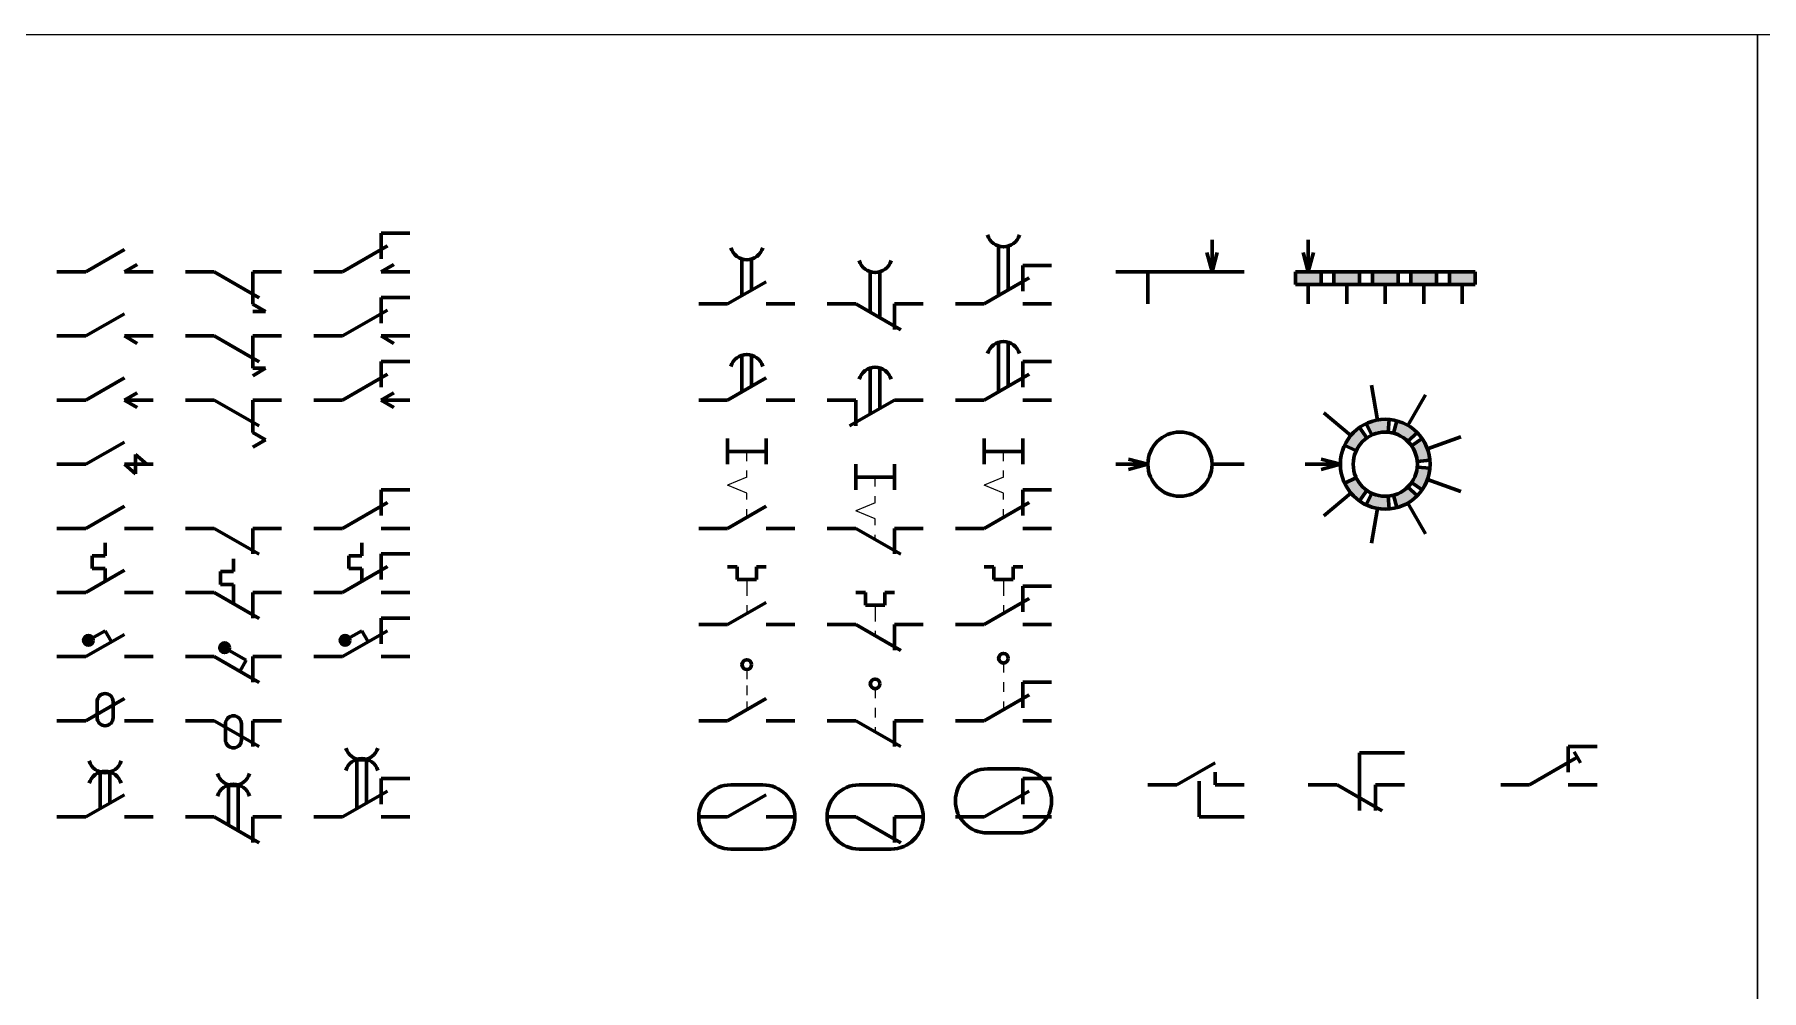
# Model space of a CAD drawing. Header units: millimetres. Extents: x 0 to 6510, y 0 to 297.
# Drawn here: x 4141.5 to 4410.6, y 147.9 to 297 of the extents above; entities that cross this region are included whole.
import ezdxf

# ---------------------------------------------------------------- set-up
doc = ezdxf.new("R2010")
doc.units = ezdxf.units.MM
doc.linetypes.add('K5LT_BASIC', pattern=[0])
doc.linetypes.add('K5LT_THIN', pattern=[0])
doc.styles.add('KTEXTSTYLE', font='GOST_AU.SHX', dxfattribs={"width": 0.96, "height": 5})

# ---------------------------------------------------------------- blocks, each defined once
blk = doc.blocks.new('U624')
at = {"color": 150, "linetype": 'K5LT_BASIC', "lineweight": 60, "true_color": 0x0080ff}
for p, q in [((4149.5, 260), (4155.5, 263.46)), ((4155.5, 260), (4157.5, 261.155)), ((4149.5, 260), (4145, 260)), ((4160, 260), (4155.5, 260))]:
    blk.add_line(p, q, dxfattribs=at)
blk = doc.blocks.new('U625')
at = {"color": 150, "linetype": 'K5LT_BASIC', "lineweight": 60, "true_color": 0x0080ff}
for p, q in [((4149.5, 250), (4155.5, 253.46)), ((4149.5, 250), (4145, 250)), ((4160, 250), (4155.5, 250)), ((4155.5, 250), (4157.5, 248.845))]:
    blk.add_line(p, q, dxfattribs=at)
blk = doc.blocks.new('U626')
at = {"color": 150, "linetype": 'K5LT_BASIC', "lineweight": 60, "true_color": 0x0080ff}
for p, q in [((4149.5, 240), (4155.5, 243.46)), ((4149.5, 240), (4145, 240)), ((4155.5, 240), (4157.5, 241.155)), ((4160, 240), (4155.5, 240)), ((4155.5, 240), (4157.5, 238.845))]:
    blk.add_line(p, q, dxfattribs=at)
blk = doc.blocks.new('U627')
at = {"color": 150, "linetype": 'K5LT_BASIC', "lineweight": 60, "true_color": 0x0080ff}
for p, q in [((4149.5, 230), (4155.5, 233.46)), ((4157.25, 228.5), (4157.25, 231.5)), ((4157.25, 231.5), (4159, 230)), ((4149.5, 230), (4145, 230)), ((4160, 230), (4155.5, 230)), ((4155.5, 230), (4157.25, 228.5))]:
    blk.add_line(p, q, dxfattribs=at)
blk = doc.blocks.new('U628')
at = {"color": 150, "linetype": 'K5LT_BASIC', "lineweight": 60, "true_color": 0x0080ff}
for p, q in [((4149.5, 220), (4155.5, 223.46)), ((4149.5, 220), (4145, 220)), ((4160, 220), (4155.5, 220))]:
    blk.add_line(p, q, dxfattribs=at)
blk = doc.blocks.new('U629')
at = {"color": 150, "linetype": 'K5LT_BASIC', "lineweight": 60, "true_color": 0x0080ff}
for p, q in [((4150.5, 213.73), (4150.5, 215.73)), ((4150.5, 215.73), (4152.5, 215.73)), ((4152.5, 215.73), (4152.5, 217.73)), ((4149.5, 210), (4155.5, 213.46)), ((4152.5, 213.73), (4150.5, 213.73)), ((4152.5, 211.73), (4152.5, 213.73)), ((4149.5, 210), (4145, 210)), ((4160, 210), (4155.5, 210))]:
    blk.add_line(p, q, dxfattribs=at)
blk = doc.blocks.new('U630')
at = {"true_color": 0x0000ff}
blk.add_hatch(color=5, dxfattribs=at).paths.add_polyline_path([(4150.65, 202.54), (4150.43, 203.07), (4149.9, 203.29), (4149.37, 203.07), (4149.15, 202.54), (4149.37, 202.01), (4149.9, 201.79), (4150.43, 202.01)])
at = {"color": 150, "linetype": 'K5LT_BASIC', "lineweight": 60, "true_color": 0x0080ff}
for p, q in [((4149.5, 200), (4155.5, 203.46)), ((4152.5, 204.03), (4149.9, 202.54)), ((4153.5, 202.3), (4152.5, 204.03)), ((4149.5, 200), (4145, 200)), ((4160, 200), (4155.5, 200))]:
    blk.add_line(p, q, dxfattribs=at)
blk.add_circle((4149.9, 202.54), 0.75, dxfattribs=at)
blk = doc.blocks.new('U631')
at = {"color": 150, "linetype": 'K5LT_BASIC', "lineweight": 60, "true_color": 0x0080ff}
for p, q in [((4169.5, 260), (4165, 260)), ((4169.5, 260), (4176.5, 255.96)), ((4180, 260), (4175.5, 260)), ((4175.5, 256), (4175.5, 260)), ((4175.5, 255.96), (4175.5, 254.96)), ((4175.5, 254.96), (4177.5, 253.805)), ((4177.5, 253.805), (4175.5, 253.805))]:
    blk.add_line(p, q, dxfattribs=at)
blk = doc.blocks.new('U632')
at = {"color": 150, "linetype": 'K5LT_BASIC', "lineweight": 60, "true_color": 0x0080ff}
for p, q in [((4169.5, 250), (4165, 250)), ((4169.5, 250), (4176.5, 245.96)), ((4180, 250), (4175.5, 250)), ((4175.5, 246), (4175.5, 250)), ((4175.5, 245.96), (4175.5, 244.96)), ((4175.5, 244.96), (4177.5, 244.96)), ((4177.5, 244.96), (4175.5, 243.805))]:
    blk.add_line(p, q, dxfattribs=at)
blk = doc.blocks.new('U633')
at = {"color": 150, "linetype": 'K5LT_BASIC', "lineweight": 60, "true_color": 0x0080ff}
for p, q in [((4169.5, 240), (4165, 240)), ((4169.5, 240), (4176.5, 235.96)), ((4180, 240), (4175.5, 240)), ((4175.5, 236), (4175.5, 240)), ((4175.5, 235.96), (4175.5, 234.96)), ((4175.5, 234.96), (4177.5, 233.805)), ((4177.5, 233.805), (4175.5, 232.65))]:
    blk.add_line(p, q, dxfattribs=at)
blk = doc.blocks.new('U634')
at = {"color": 150, "linetype": 'K5LT_BASIC', "lineweight": 60, "true_color": 0x0080ff}
for p, q in [((4169.5, 220), (4165, 220)), ((4169.5, 220), (4176.5, 215.96)), ((4180, 220), (4175.5, 220)), ((4175.5, 216), (4175.5, 220))]:
    blk.add_line(p, q, dxfattribs=at)
blk = doc.blocks.new('U635')
at = {"color": 150, "linetype": 'K5LT_BASIC', "lineweight": 60, "true_color": 0x0080ff}
for p, q in [((4170.5, 211.27), (4170.5, 213.27)), ((4170.5, 213.27), (4172.5, 213.27)), ((4172.5, 213.27), (4172.5, 215.27)), ((4169.5, 210), (4165, 210)), ((4169.5, 210), (4176.5, 205.96)), ((4172.5, 211.27), (4170.5, 211.27)), ((4172.5, 208.27), (4172.5, 211.27)), ((4180, 210), (4175.5, 210)), ((4175.5, 206), (4175.5, 210))]:
    blk.add_line(p, q, dxfattribs=at)
blk = doc.blocks.new('U636')
at = {"true_color": 0x0000ff}
blk.add_hatch(color=5, dxfattribs=at).paths.add_polyline_path([(4171.87, 201.38), (4171.65, 201.91), (4171.12, 202.13), (4170.59, 201.91), (4170.37, 201.38), (4170.59, 200.85), (4171.12, 200.63), (4171.65, 200.85)])
at = {"color": 150, "linetype": 'K5LT_BASIC', "lineweight": 60, "true_color": 0x0080ff}
for p, q in [((4169.5, 200), (4165, 200)), ((4169.5, 200), (4176.5, 195.96)), ((4174.5, 199.43), (4171.12, 201.38)), ((4173.5, 197.7), (4174.5, 199.43)), ((4180, 200), (4175.5, 200)), ((4175.5, 196), (4175.5, 200))]:
    blk.add_line(p, q, dxfattribs=at)
blk.add_circle((4171.12, 201.38), 0.75, dxfattribs=at)
blk = doc.blocks.new('U637')
at = {"color": 150, "linetype": 'K5LT_BASIC', "lineweight": 60, "true_color": 0x0080ff}
for p, q in [((4189.5, 260), (4196.5, 264.04)), ((4195.5, 262), (4195.5, 266)), ((4195.5, 266), (4200, 266)), ((4195.5, 260), (4197.5, 261.155)), ((4189.5, 260), (4185, 260)), ((4200, 260), (4195.5, 260))]:
    blk.add_line(p, q, dxfattribs=at)
blk = doc.blocks.new('U638')
at = {"color": 150, "linetype": 'K5LT_BASIC', "lineweight": 60, "true_color": 0x0080ff}
for p, q in [((4195.5, 252), (4195.5, 256)), ((4195.5, 256), (4200, 256)), ((4189.5, 250), (4196.5, 254.04)), ((4189.5, 250), (4185, 250)), ((4200, 250), (4195.5, 250)), ((4195.5, 250), (4197.5, 248.845))]:
    blk.add_line(p, q, dxfattribs=at)
blk = doc.blocks.new('U639')
at = {"color": 150, "linetype": 'K5LT_BASIC', "lineweight": 60, "true_color": 0x0080ff}
for p, q in [((4195.5, 242), (4195.5, 246)), ((4195.5, 246), (4200, 246)), ((4189.5, 240), (4196.5, 244.04)), ((4189.5, 240), (4185, 240)), ((4195.5, 240), (4197.5, 241.155)), ((4200, 240), (4195.5, 240)), ((4195.5, 240), (4197.5, 238.845))]:
    blk.add_line(p, q, dxfattribs=at)
blk = doc.blocks.new('U640')
at = {"color": 150, "linetype": 'K5LT_BASIC', "lineweight": 60, "true_color": 0x0080ff}
for p, q in [((4189.5, 220), (4196.5, 224.04)), ((4195.5, 222), (4195.5, 226)), ((4195.5, 226), (4200, 226)), ((4189.5, 220), (4185, 220)), ((4200, 220), (4195.5, 220))]:
    blk.add_line(p, q, dxfattribs=at)
blk = doc.blocks.new('U641')
at = {"color": 150, "linetype": 'K5LT_BASIC', "lineweight": 60, "true_color": 0x0080ff}
for p, q in [((4190.5, 213.73), (4190.5, 215.73)), ((4190.5, 215.73), (4192.5, 215.73)), ((4192.5, 215.73), (4192.5, 217.73)), ((4195.5, 212), (4195.5, 216)), ((4195.5, 216), (4200, 216)), ((4189.5, 210), (4196.5, 214.04)), ((4192.5, 213.73), (4190.5, 213.73)), ((4192.5, 211.73), (4192.5, 213.73)), ((4189.5, 210), (4185, 210)), ((4200, 210), (4195.5, 210))]:
    blk.add_line(p, q, dxfattribs=at)
blk = doc.blocks.new('U642')
at = {"true_color": 0x0000ff}
blk.add_hatch(color=5, dxfattribs=at).paths.add_polyline_path([(4190.65, 202.54), (4190.43, 203.07), (4189.9, 203.29), (4189.37, 203.07), (4189.15, 202.54), (4189.37, 202.01), (4189.9, 201.79), (4190.43, 202.01)])
at = {"color": 150, "linetype": 'K5LT_BASIC', "lineweight": 60, "true_color": 0x0080ff}
for p, q in [((4195.5, 202), (4195.5, 206)), ((4195.5, 206), (4200, 206)), ((4189.5, 200), (4196.5, 204.04)), ((4192.5, 204.03), (4189.9, 202.54)), ((4193.5, 202.3), (4192.5, 204.03)), ((4189.5, 200), (4185, 200)), ((4200, 200), (4195.5, 200))]:
    blk.add_line(p, q, dxfattribs=at)
blk.add_circle((4189.9, 202.54), 0.75, dxfattribs=at)
blk = doc.blocks.new('U643')
at = {"color": 150, "linetype": 'K5LT_BASIC', "lineweight": 60, "true_color": 0x0080ff}
for p, q in [((4149.5, 190), (4155.5, 193.46)), ((4151.25, 192.98), (4151.25, 190.48)), ((4153.75, 192.98), (4153.75, 190.48)), ((4149.5, 190), (4145, 190)), ((4160, 190), (4155.5, 190))]:
    blk.add_line(p, q, dxfattribs=at)
for centre, start, end in [((4152.5, 192.98), 0, 180), ((4152.5, 190.48), 180, 0)]:
    blk.add_arc(centre, 1.25, start, end, dxfattribs=at)
blk = doc.blocks.new('U644')
at = {"color": 150, "linetype": 'K5LT_BASIC', "lineweight": 60, "true_color": 0x0080ff}
for p, q in [((4169.5, 190), (4165, 190)), ((4169.5, 190), (4176.5, 185.96)), ((4171.25, 189.52), (4171.25, 187.02)), ((4173.75, 189.52), (4173.75, 187.02)), ((4180, 190), (4175.5, 190)), ((4175.5, 186), (4175.5, 190))]:
    blk.add_line(p, q, dxfattribs=at)
for centre, start, end in [((4172.5, 189.52), 0, 180), ((4172.5, 187.02), 180, 0)]:
    blk.add_arc(centre, 1.25, start, end, dxfattribs=at)
blk = doc.blocks.new('U645')
at = {"color": 150, "linetype": 'K5LT_BASIC', "lineweight": 60, "true_color": 0x0080ff}
for p, q in [((4151.75, 176.3), (4151.75, 182)), ((4153.25, 177.16), (4153.25, 182)), ((4149.5, 175), (4155.5, 178.46)), ((4149.5, 175), (4145, 175)), ((4160, 175), (4155.5, 175))]:
    blk.add_line(p, q, dxfattribs=at)
for centre, start, end in [((4152.5, 184.5), 196.6992, 343.3008), ((4152.5, 179.5), 16.6992, 163.3008)]:
    blk.add_arc(centre, 2.61, start, end, dxfattribs=at)
blk = doc.blocks.new('U646')
at = {"color": 150, "linetype": 'K5LT_BASIC', "lineweight": 60, "true_color": 0x0080ff}
for p, q in [((4171.75, 173.7), (4171.75, 180)), ((4173.25, 172.84), (4173.25, 180)), ((4169.5, 175), (4165, 175)), ((4169.5, 175), (4176.5, 170.96)), ((4180, 175), (4175.5, 175)), ((4175.5, 171), (4175.5, 175))]:
    blk.add_line(p, q, dxfattribs=at)
for centre, start, end in [((4172.5, 182.5), 196.6992, 343.3008), ((4172.5, 177.5), 16.6992, 163.3008)]:
    blk.add_arc(centre, 2.61, start, end, dxfattribs=at)
blk = doc.blocks.new('U647')
at = {"color": 150, "linetype": 'K5LT_BASIC', "lineweight": 60, "true_color": 0x0080ff}
for p, q in [((4191.75, 176.3), (4191.75, 184)), ((4193.25, 177.16), (4193.25, 184)), ((4195.5, 177), (4195.5, 181)), ((4195.5, 181), (4200, 181)), ((4189.5, 175), (4196.5, 179.04)), ((4189.5, 175), (4185, 175)), ((4200, 175), (4195.5, 175))]:
    blk.add_line(p, q, dxfattribs=at)
for centre, start, end in [((4192.5, 186.5), 196.6992, 343.3008), ((4192.5, 181.5), 16.6992, 163.3008)]:
    blk.add_arc(centre, 2.61, start, end, dxfattribs=at)
blk = doc.blocks.new('U648')
at = {"color": 150, "linetype": 'K5LT_BASIC', "lineweight": 60, "true_color": 0x0080ff}
for p, q in [((4251.75, 256.3), (4251.75, 262)), ((4253.25, 257.16), (4253.25, 262)), ((4249.5, 255), (4255.5, 258.46)), ((4249.5, 255), (4245, 255)), ((4260, 255), (4255.5, 255))]:
    blk.add_line(p, q, dxfattribs=at)
blk.add_arc((4252.5, 264.5), 2.61, 196.6992, 343.3008, dxfattribs=at)
blk = doc.blocks.new('U649')
at = {"color": 150, "linetype": 'K5LT_BASIC', "lineweight": 60, "true_color": 0x0080ff}
for p, q in [((4271.75, 253.7), (4271.75, 260)), ((4273.25, 252.84), (4273.25, 260)), ((4269.5, 255), (4265, 255)), ((4269.5, 255), (4276.5, 250.96)), ((4280, 255), (4275.5, 255)), ((4275.5, 251), (4275.5, 255))]:
    blk.add_line(p, q, dxfattribs=at)
blk.add_arc((4272.5, 262.5), 2.61, 196.6992, 343.3008, dxfattribs=at)
blk = doc.blocks.new('U650')
at = {"color": 150, "linetype": 'K5LT_BASIC', "lineweight": 60, "true_color": 0x0080ff}
for p, q in [((4291.75, 256.3), (4291.75, 264)), ((4293.25, 257.16), (4293.25, 264)), ((4289.5, 255), (4296.5, 259.04)), ((4295.5, 257), (4295.5, 261)), ((4295.5, 261), (4300, 261)), ((4289.5, 255), (4285, 255)), ((4300, 255), (4295.5, 255))]:
    blk.add_line(p, q, dxfattribs=at)
blk.add_arc((4292.5, 266.5), 2.61, 196.6992, 343.3008, dxfattribs=at)
blk = doc.blocks.new('U651')
at = {"color": 150, "linetype": 'K5LT_BASIC', "lineweight": 60, "true_color": 0x0080ff}
for p, q in [((4251.75, 241.3), (4251.75, 247)), ((4253.25, 242.16), (4253.25, 247)), ((4249.5, 240), (4255.5, 243.46)), ((4249.5, 240), (4245, 240)), ((4260, 240), (4255.5, 240))]:
    blk.add_line(p, q, dxfattribs=at)
blk.add_arc((4252.5, 244.5), 2.61, 16.6992, 163.3008, dxfattribs=at)
blk = doc.blocks.new('U652')
at = {"color": 150, "linetype": 'K5LT_BASIC', "lineweight": 60, "true_color": 0x0080ff}
for p, q in [((4271.75, 237.84), (4271.75, 245)), ((4273.25, 238.7), (4273.25, 245)), ((4269.5, 240), (4265, 240)), ((4268.5, 235.96), (4275.5, 240)), ((4269.5, 236), (4269.5, 240)), ((4280, 240), (4275.5, 240))]:
    blk.add_line(p, q, dxfattribs=at)
blk.add_arc((4272.5, 242.5), 2.61, 16.6992, 163.3008, dxfattribs=at)
blk = doc.blocks.new('U653')
at = {"color": 150, "linetype": 'K5LT_BASIC', "lineweight": 60, "true_color": 0x0080ff}
for p, q in [((4291.75, 241.3), (4291.75, 249)), ((4293.25, 242.16), (4293.25, 249)), ((4295.5, 242), (4295.5, 246)), ((4295.5, 246), (4300, 246)), ((4289.5, 240), (4296.5, 244.04)), ((4289.5, 240), (4285, 240)), ((4300, 240), (4295.5, 240))]:
    blk.add_line(p, q, dxfattribs=at)
blk.add_arc((4292.5, 246.5), 2.61, 16.6992, 163.3008, dxfattribs=at)
blk = doc.blocks.new('U654')
at = {"color": 150, "linetype": 'K5LT_BASIC', "lineweight": 60, "true_color": 0x0080ff}
for p, q in [((4249.5, 234), (4249.5, 230)), ((4249.5, 232), (4255.5, 232)), ((4255.5, 234), (4255.5, 230)), ((4249.5, 220), (4255.5, 223.46)), ((4249.5, 220), (4245, 220)), ((4260, 220), (4255.5, 220))]:
    blk.add_line(p, q, dxfattribs=at)
at = {"color": 7, "linetype": 'K5LT_THIN', "lineweight": 18}
for p, q in [((4252.5, 230.5), (4252.5, 232)), ((4252.5, 228), (4252.5, 229)), ((4252.5, 228), (4249.5, 226.75)), ((4252.5, 225.5), (4249.5, 226.75)), ((4252.5, 224.5), (4252.5, 225.5)), ((4252.5, 221.73), (4252.5, 223))]:
    blk.add_line(p, q, dxfattribs=at)
blk = doc.blocks.new('U655')
at = {"color": 150, "linetype": 'K5LT_BASIC', "lineweight": 60, "true_color": 0x0080ff}
for p, q in [((4269.5, 230), (4269.5, 226)), ((4275.5, 230), (4275.5, 226)), ((4269.5, 228), (4275.5, 228)), ((4269.5, 220), (4265, 220)), ((4269.5, 220), (4276.5, 215.96)), ((4280, 220), (4275.5, 220)), ((4275.5, 216), (4275.5, 220))]:
    blk.add_line(p, q, dxfattribs=at)
at = {"color": 7, "linetype": 'K5LT_THIN', "lineweight": 18}
for p, q in [((4272.5, 226.5), (4272.5, 228)), ((4272.5, 224), (4269.5, 222.75)), ((4272.5, 224), (4272.5, 225)), ((4272.5, 221.5), (4269.5, 222.75)), ((4272.5, 220.5), (4272.5, 221.5)), ((4272.5, 218.27), (4272.5, 219))]:
    blk.add_line(p, q, dxfattribs=at)
blk = doc.blocks.new('U656')
at = {"color": 150, "linetype": 'K5LT_BASIC', "lineweight": 60, "true_color": 0x0080ff}
for p, q in [((4289.5, 234), (4289.5, 230)), ((4289.5, 232), (4295.5, 232)), ((4295.5, 234), (4295.5, 230)), ((4289.5, 220), (4296.5, 224.04)), ((4295.5, 222), (4295.5, 226)), ((4295.5, 226), (4300, 226)), ((4289.5, 220), (4285, 220)), ((4300, 220), (4295.5, 220))]:
    blk.add_line(p, q, dxfattribs=at)
at = {"color": 7, "linetype": 'K5LT_THIN', "lineweight": 18}
for p, q in [((4292.5, 230.5), (4292.5, 232)), ((4292.5, 228), (4292.5, 229)), ((4292.5, 228), (4289.5, 226.75)), ((4292.5, 225.5), (4289.5, 226.75)), ((4292.5, 224.5), (4292.5, 225.5)), ((4292.5, 221.73), (4292.5, 223))]:
    blk.add_line(p, q, dxfattribs=at)
blk = doc.blocks.new('U657')
at = {"color": 150, "linetype": 'K5LT_BASIC', "lineweight": 60, "true_color": 0x0080ff}
for p, q in [((4249.5, 214), (4251, 214)), ((4251, 212), (4251, 214)), ((4254, 212), (4254, 214)), ((4254, 214), (4255.5, 214)), ((4251, 212), (4254, 212)), ((4249.5, 205), (4255.5, 208.46)), ((4249.5, 205), (4245, 205)), ((4260, 205), (4255.5, 205))]:
    blk.add_line(p, q, dxfattribs=at)
at = {"color": 7, "linetype": 'K5LT_THIN', "lineweight": 18}
for p, q in [((4252.5, 212), (4252.5, 209.5)), ((4252.5, 208), (4252.5, 206.73))]:
    blk.add_line(p, q, dxfattribs=at)
blk = doc.blocks.new('U658')
at = {"color": 150, "linetype": 'K5LT_BASIC', "lineweight": 60, "true_color": 0x0080ff}
for p, q in [((4269.5, 210), (4271, 210)), ((4271, 208), (4271, 210)), ((4274, 208), (4274, 210)), ((4274, 210), (4275.5, 210)), ((4271, 208), (4274, 208)), ((4269.5, 205), (4265, 205)), ((4269.5, 205), (4276.5, 200.96)), ((4280, 205), (4275.5, 205)), ((4275.5, 201), (4275.5, 205))]:
    blk.add_line(p, q, dxfattribs=at)
at = {"color": 7, "linetype": 'K5LT_THIN', "lineweight": 18}
for p, q in [((4272.5, 208), (4272.5, 205.5)), ((4272.5, 204), (4272.5, 203.27))]:
    blk.add_line(p, q, dxfattribs=at)
blk = doc.blocks.new('U659')
at = {"color": 150, "linetype": 'K5LT_BASIC', "lineweight": 60, "true_color": 0x0080ff}
for p, q in [((4289.5, 214), (4291, 214)), ((4291, 212), (4291, 214)), ((4294, 212), (4294, 214)), ((4294, 214), (4295.5, 214)), ((4291, 212), (4294, 212)), ((4295.5, 207), (4295.5, 211)), ((4295.5, 211), (4300, 211)), ((4289.5, 205), (4296.5, 209.04)), ((4289.5, 205), (4285, 205)), ((4300, 205), (4295.5, 205))]:
    blk.add_line(p, q, dxfattribs=at)
at = {"color": 7, "linetype": 'K5LT_THIN', "lineweight": 18}
for p, q in [((4292.5, 212), (4292.5, 209.5)), ((4292.5, 208), (4292.5, 206.73))]:
    blk.add_line(p, q, dxfattribs=at)
blk = doc.blocks.new('U660')
at = {"color": 7, "linetype": 'K5LT_THIN', "lineweight": 18}
for p, q in [((4252.5, 198), (4252.5, 196.5)), ((4252.5, 195.5), (4252.5, 194)), ((4252.5, 193), (4252.5, 191.73))]:
    blk.add_line(p, q, dxfattribs=at)
at = {"color": 150, "linetype": 'K5LT_BASIC', "lineweight": 60, "true_color": 0x0080ff}
for p, q in [((4249.5, 190), (4255.5, 193.46)), ((4249.5, 190), (4245, 190)), ((4260, 190), (4255.5, 190))]:
    blk.add_line(p, q, dxfattribs=at)
blk.add_circle((4252.5, 198.75), 0.75, dxfattribs=at)
blk = doc.blocks.new('U661')
at = {"color": 7, "linetype": 'K5LT_THIN', "lineweight": 18}
for p, q in [((4272.5, 195), (4272.5, 193.5)), ((4272.5, 192), (4272.5, 190.5)), ((4272.5, 189), (4272.5, 188.27))]:
    blk.add_line(p, q, dxfattribs=at)
at = {"color": 150, "linetype": 'K5LT_BASIC', "lineweight": 60, "true_color": 0x0080ff}
for p, q in [((4269.5, 190), (4265, 190)), ((4269.5, 190), (4276.5, 185.96)), ((4280, 190), (4275.5, 190)), ((4275.5, 186), (4275.5, 190))]:
    blk.add_line(p, q, dxfattribs=at)
blk.add_circle((4272.5, 195.75), 0.75, dxfattribs=at)
blk = doc.blocks.new('U662')
at = {"color": 7, "linetype": 'K5LT_THIN', "lineweight": 18}
for p, q in [((4292.5, 199), (4292.5, 197.5)), ((4292.5, 196), (4292.5, 194.5)), ((4292.5, 193), (4292.5, 191.73))]:
    blk.add_line(p, q, dxfattribs=at)
at = {"color": 150, "linetype": 'K5LT_BASIC', "lineweight": 60, "true_color": 0x0080ff}
for p, q in [((4289.5, 190), (4296.5, 194.04)), ((4295.5, 192), (4295.5, 196)), ((4295.5, 196), (4300, 196)), ((4289.5, 190), (4285, 190)), ((4300, 190), (4295.5, 190))]:
    blk.add_line(p, q, dxfattribs=at)
blk.add_circle((4292.5, 199.75), 0.75, dxfattribs=at)
blk = doc.blocks.new('U663')
at = {"color": 150, "linetype": 'K5LT_BASIC', "lineweight": 60, "true_color": 0x0080ff}
for p, q in [((4249.5, 175), (4255.5, 178.46)), ((4250, 180), (4255, 180)), ((4249.5, 175), (4245, 175)), ((4260, 175), (4255.5, 175)), ((4250, 170), (4255, 170))]:
    blk.add_line(p, q, dxfattribs=at)
for centre, start, end in [((4250, 175), 90, 270), ((4255, 175), 270, 90)]:
    blk.add_arc(centre, 5, start, end, dxfattribs=at)
blk = doc.blocks.new('U664')
at = {"color": 150, "linetype": 'K5LT_BASIC', "lineweight": 60, "true_color": 0x0080ff}
for p, q in [((4270, 180), (4275, 180)), ((4269.5, 175), (4265, 175)), ((4269.5, 175), (4276.5, 170.96)), ((4280, 175), (4275.5, 175)), ((4275.5, 171), (4275.5, 175)), ((4270, 170), (4275, 170))]:
    blk.add_line(p, q, dxfattribs=at)
for centre, start, end in [((4270, 175), 90, 270), ((4275, 175), 270, 90)]:
    blk.add_arc(centre, 5, start, end, dxfattribs=at)
blk = doc.blocks.new('U665')
at = {"color": 150, "linetype": 'K5LT_BASIC', "lineweight": 60, "true_color": 0x0080ff}
for p, q in [((4290, 182.5), (4295, 182.5)), ((4295.5, 177), (4295.5, 181)), ((4295.5, 181), (4300, 181)), ((4289.5, 175), (4296.5, 179.04)), ((4289.5, 175), (4285, 175)), ((4300, 175), (4295.5, 175)), ((4290, 172.5), (4295, 172.5))]:
    blk.add_line(p, q, dxfattribs=at)
for centre, start, end in [((4290, 177.5), 90, 270), ((4295, 177.5), 270, 90)]:
    blk.add_arc(centre, 5, start, end, dxfattribs=at)
blk = doc.blocks.new('U670')
at = {"color": 150, "linetype": 'K5LT_BASIC', "lineweight": 60, "true_color": 0x0080ff}
for p, q in [((4319.5, 180), (4325.5, 183.46)), ((4323, 180.6), (4323, 175)), ((4325.5, 180), (4325.5, 182)), ((4319.5, 180), (4315, 180)), ((4330, 180), (4325.5, 180)), ((4323, 175), (4330, 175))]:
    blk.add_line(p, q, dxfattribs=at)
blk = doc.blocks.new('U671')
at = {"color": 150, "linetype": 'K5LT_BASIC', "lineweight": 60, "true_color": 0x0080ff}
for p, q in [((4348, 176), (4348, 185)), ((4348, 185), (4355, 185)), ((4344.5, 180), (4340, 180)), ((4344.5, 180), (4351.5, 175.96)), ((4355, 180), (4350.5, 180)), ((4350.5, 176), (4350.5, 180))]:
    blk.add_line(p, q, dxfattribs=at)
blk = doc.blocks.new('U672')
at = {"color": 150, "linetype": 'K5LT_BASIC', "lineweight": 60, "true_color": 0x0080ff}
for p, q in [((4325, 265), (4325, 260)), ((4324.2, 263), (4325, 260)), ((4325, 260), (4325.8, 263)), ((4310, 260), (4330, 260)), ((4315, 260), (4315, 255))]:
    blk.add_line(p, q, dxfattribs=at)
blk = doc.blocks.new('U673')
at = {"true_color": 0x0000ff}
for points in [[(4342, 258), (4342, 260), (4338, 260), (4338, 258)], [(4348, 258), (4348, 260), (4344, 260), (4344, 258)], [(4354, 258), (4354, 260), (4350, 260), (4350, 258)], [(4360, 258), (4360, 260), (4356, 260), (4356, 258)], [(4366, 258), (4366, 260), (4362, 260), (4362, 258)]]:
    blk.add_hatch(color=5, dxfattribs=at).paths.add_polyline_path(points)
at = {"color": 150, "linetype": 'K5LT_BASIC', "lineweight": 60, "true_color": 0x0080ff}
for p, q in [((4340, 260), (4340, 265)), ((4340, 260), (4339.2, 263)), ((4340, 260), (4340.8, 263)), ((4338, 260), (4366, 260)), ((4338, 258), (4338, 260)), ((4342, 258), (4342, 260)), ((4344, 258), (4344, 260)), ((4348, 258), (4348, 260)), ((4350, 258), (4350, 260)), ((4354, 258), (4354, 260)), ((4356, 258), (4356, 260)), ((4360, 258), (4360, 260)), ((4362, 258), (4362, 260)), ((4366, 258), (4366, 260)), ((4338, 258), (4366, 258)), ((4340, 255), (4340, 258)), ((4346, 255), (4346, 258)), ((4352, 255), (4352, 258)), ((4358, 255), (4358, 258)), ((4364, 255), (4364, 258))]:
    blk.add_line(p, q, dxfattribs=at)
blk = doc.blocks.new('U674')
at = {"color": 150, "linetype": 'K5LT_BASIC', "lineweight": 60, "true_color": 0x0080ff}
for p, q in [((4315, 230), (4310, 230)), ((4312, 230.8), (4315, 230)), ((4315, 230), (4312, 229.2)), ((4330, 230), (4325, 230))]:
    blk.add_line(p, q, dxfattribs=at)
blk.add_circle((4320, 230), 5, dxfattribs=at)
blk = doc.blocks.new('U675')
at = {"true_color": 0x0000ff}
for points in [[(4352.44, 234.98), (4352.61, 236.97), (4349.33, 236.47), (4349.04, 236.34), (4349.89, 234.53)], [(4349.13, 234.1), (4347.98, 235.73), (4345.79, 233.24), (4345.66, 232.96), (4347.47, 232.11)], [(4356.95, 234.95), (4354.11, 236.67), (4353.81, 236.76), (4353.29, 234.83), (4355.54, 233.54)], [(4358.97, 230.61), (4357.91, 233.76), (4357.73, 234.02), (4356.1, 232.87), (4356.98, 230.44)], [(4357.73, 225.98), (4358.94, 229.08), (4358.97, 229.39), (4356.98, 229.56), (4356.1, 227.13)], [(4347.98, 224.27), (4349.13, 225.9), (4347.47, 227.89), (4345.66, 227.04), (4347.73, 224.45)], [(4353.81, 223.24), (4356.73, 224.84), (4356.95, 225.05), (4355.54, 226.46), (4353.29, 225.17)], [(4352.61, 223.03), (4352.44, 225.02), (4349.89, 225.47), (4349.04, 223.66), (4352.3, 223.01)]]:
    blk.add_hatch(color=5, dxfattribs=at).paths.add_polyline_path(points)
at = {"color": 150, "linetype": 'K5LT_BASIC', "lineweight": 60, "true_color": 0x0080ff}
for p, q in [((4349.83, 242.31), (4350.78, 236.89)), ((4358.25, 240.83), (4355.5, 236.06)), ((4342.42, 238.03), (4346.64, 234.5)), ((4352.61, 236.97), (4352.44, 234.98)), ((4347.98, 235.73), (4349.13, 234.1)), ((4349.04, 236.34), (4349.89, 234.53)), ((4353.81, 236.76), (4353.29, 234.83)), ((4356.95, 234.95), (4355.54, 233.54)), ((4363.75, 234.28), (4358.58, 232.39)), ((4345.66, 232.96), (4347.47, 232.11)), ((4357.73, 234.02), (4356.1, 232.87)), ((4339.5, 230), (4345, 230)), ((4342, 230.8), (4345, 230)), ((4342, 229.2), (4345, 230)), ((4358.97, 230.61), (4356.98, 230.44)), ((4358.97, 229.39), (4356.98, 229.56)), ((4345.66, 227.04), (4347.47, 227.89)), ((4356.95, 225.05), (4355.54, 226.46)), ((4357.73, 225.98), (4356.1, 227.13)), ((4363.75, 225.72), (4358.58, 227.61)), ((4342.42, 221.97), (4346.64, 225.5)), ((4347.98, 224.27), (4349.13, 225.9)), ((4349.04, 223.66), (4349.89, 225.47)), ((4352.61, 223.03), (4352.44, 225.02)), ((4353.81, 223.24), (4353.29, 225.17)), ((4358.25, 219.17), (4355.5, 223.94)), ((4349.83, 217.69), (4350.78, 223.11))]:
    blk.add_line(p, q, dxfattribs=at)
for radius in [7, 5]:
    blk.add_circle((4352, 230), radius, dxfattribs=at)
blk = doc.blocks.new('U676')
at = {"color": 150, "linetype": 'K5LT_BASIC', "lineweight": 60, "true_color": 0x0080ff}
for p, q in [((4380.5, 182), (4380.5, 186)), ((4380.5, 186), (4385, 186)), ((4374.5, 180), (4381.5, 184.04)), ((4382.43, 183.42), (4381.43, 185.16)), ((4381.93, 184.29), (4381.5, 184.04)), ((4374.5, 180), (4370, 180)), ((4385, 180), (4380.5, 180))]:
    blk.add_line(p, q, dxfattribs=at)
blk = doc.blocks.new('U1438')
at = {"color": 7, "linetype": 'K5LT_THIN', "lineweight": 18}
for p, q in [((3990, 297), (4410, 297)), ((4410, 297), (4410, 0))]:
    blk.add_line(p, q, dxfattribs=at)
blk = doc.blocks.new('U1439')
at = {"color": 7, "linetype": 'K5LT_THIN', "lineweight": 18}
for p, q in [((4410, 0), (4410, 297)), ((4410, 297), (4830, 297))]:
    blk.add_line(p, q, dxfattribs=at)

msp = doc.modelspace()

# ---------------------------------------------------------------- block references
for name in ['U1438', 'U1439', 'U637', 'U648', 'U650', 'U672', 'U673', 'U624', 'U649', 'U631', 'U638', 'U625', 'U632', 'U653', 'U639', 'U651', 'U652', 'U626', 'U675', 'U633', 'U674', 'U627', 'U654', 'U656', 'U655', 'U628', 'U634', 'U640', 'U629', 'U641', 'U635', 'U657', 'U659', 'U658', 'U642', 'U630', 'U636', 'U660', 'U662', 'U661', 'U643', 'U644', 'U647', 'U676', 'U645', 'U670', 'U671', 'U646', 'U665', 'U663', 'U664']:
    msp.add_blockref(name, (0, 0))

doc.saveas('drawing.dxf')
